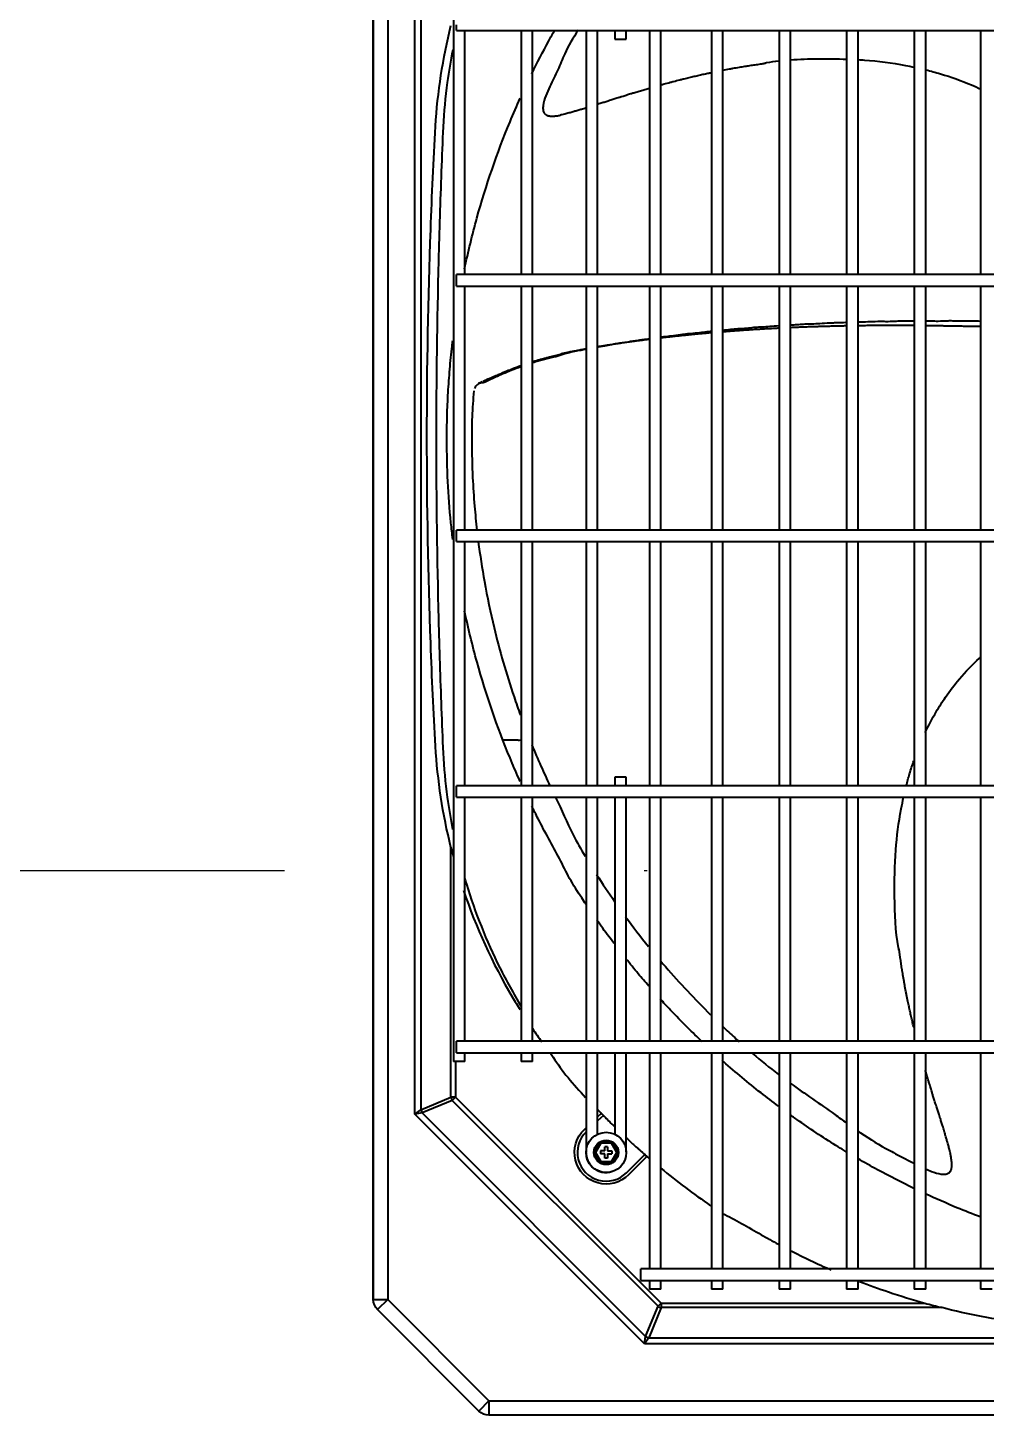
# Model space of a CAD drawing. Extents: x 58467 to 79089, y -33726 to -17391.
# Drawn here: x 78360.41 to 78393.73, y -19757.97 to -19709.77 of the extents above; entities that cross this region are included whole.
import ezdxf
from ezdxf.enums import TextEntityAlignment as Align

# ---------------------------------------------------------------- set-up
doc = ezdxf.new("R2010")
doc.units = 0
doc.header["$LTSCALE"] = 100
doc.linetypes.add('DASHDOT2', pattern=[0.5, 0.25, -0.125, 0, -0.125])
doc.layers.add('+ENTE-ST-DOSEME USTU KONDDRENAJ', color=110, linetype='DOSEMEUSTUKONDENSDRENAJ_LINE', lineweight=40)
doc.layers.add('BA_axis', color=5, linetype='DASHDOT2')
doc.styles.add('text1', font='arial.ttf', dxfattribs={"height": 20})
doc.linetypes.add('DOSEMEUSTUKONDENSDRENAJ_LINE', pattern='A,300,-40,["CD",Standard,S=15,R=0,X=-35,Y=-7.5],0', length=340)

# ---------------------------------------------------------------- blocks, each defined once
blk = doc.blocks.new('*U176')
blk.add_line((0, 0), (0, -696))
at = {"linetype": 'Continuous', "style": 'text1'}
blk.add_attdef('1', text='', height=40, dxfattribs=at).set_placement((0, 38), align=Align.MIDDLE)
blk = doc.blocks.new('AXIS')
at = {"layer": 'BA_axis', "xscale": -1, "rotation": 270}
blk.add_blockref('*U176', (4176.09, -32187.267), dxfattribs=at)
blk = doc.blocks.new('4. KAT SOL')
at = {"color": 3}
for p, q in [((54063.011, -32455.031, -3.539), (54063.011, -32386.979, -3.539)), ((54063.011, -32387.026, -3.539), (54063.011, -32455.031, -3.539)), ((54063.011, -32387.026, -3.539), (54063.011, -32455.031, -3.539)), ((54063.511, -32386.979, -3.539), (54063.511, -32455.031, -3.539)), ((54064.451, -32448.596, -3.539), (54064.451, -32399.54, -3.539)), ((54064.663, -32399.628, -3.539), (54064.663, -32448.443, -3.539)), ((54065.797, -32401.371, -3.539), (54065.797, -32446.764, -3.539)), ((54065.897, -32410.95, -3.539), (54065.897, -32410.75, -3.539)), ((54065.897, -32410.95, -3.539), (54184.259, -32410.95, -3.539)), ((54066.197, -32419.429, -3.539), (54066.197, -32410.95, -3.539)), ((54068.146, -32410.95, -3.539), (54068.146, -32419.429, -3.539)), ((54068.546, -32419.429, -3.539), (54068.546, -32410.95, -3.539)), ((54070.406, -32410.95, -3.539), (54070.406, -32419.429, -3.539)), ((54070.805, -32419.429, -3.539), (54070.805, -32410.95, -3.539)), ((54071.405, -32410.95, -3.539), (54071.405, -32411.25, -3.539)), ((54071.805, -32411.25, -3.539), (54071.805, -32410.95, -3.539)), ((54072.605, -32410.951, -3.539), (54072.605, -32419.429, -3.539)), ((54073.005, -32419.429, -3.539), (54073.005, -32410.951, -3.539)), ((54074.762, -32410.951, -3.539), (54074.762, -32419.429, -3.539)), ((54075.162, -32419.429, -3.539), (54075.162, -32410.951, -3.539)), ((54077.111, -32410.951, -3.539), (54077.111, -32419.429, -3.539)), ((54077.511, -32419.429, -3.539), (54077.511, -32410.951, -3.539)), ((54079.461, -32410.951, -3.539), (54079.461, -32419.429, -3.539)), ((54079.861, -32419.429, -3.539), (54079.861, -32410.951, -3.539)), ((54081.811, -32410.951, -3.539), (54081.811, -32419.429, -3.539)), ((54082.21, -32419.429, -3.539), (54082.21, -32410.951, -3.539)), ((54084.117, -32410.951, -3.539), (54084.117, -32419.429, -3.539)), ((54071.405, -32411.25, -3.539), (54071.805, -32411.25, -3.539)), ((54184.259, -32419.429, -3.539), (54065.897, -32419.429, -3.539)), ((54065.897, -32419.629, -3.539), (54065.897, -32419.429, -3.539)), ((54065.897, -32419.829, -3.539), (54065.897, -32419.629, -3.539)), ((54065.897, -32419.829, -3.539), (54184.259, -32419.829, -3.539)), ((54066.197, -32428.307, -3.539), (54066.197, -32419.829, -3.539)), ((54068.146, -32419.829, -3.539), (54068.146, -32428.307, -3.539)), ((54068.546, -32428.307, -3.539), (54068.546, -32419.829, -3.539)), ((54070.406, -32419.829, -3.539), (54070.406, -32428.307, -3.539)), ((54070.805, -32428.307, -3.539), (54070.805, -32419.829, -3.539)), ((54072.605, -32419.829, -3.539), (54072.605, -32428.307, -3.539)), ((54073.005, -32428.307, -3.539), (54073.005, -32419.829, -3.539)), ((54074.762, -32419.829, -3.539), (54074.762, -32428.307, -3.539)), ((54075.162, -32428.307, -3.539), (54075.162, -32419.829, -3.539)), ((54077.111, -32419.829, -3.539), (54077.111, -32428.307, -3.539)), ((54077.511, -32428.307, -3.539), (54077.511, -32419.829, -3.539)), ((54079.461, -32419.829, -3.539), (54079.461, -32428.307, -3.539)), ((54079.861, -32428.307, -3.539), (54079.861, -32419.829, -3.539)), ((54081.811, -32419.829, -3.539), (54081.811, -32428.307, -3.539)), ((54082.21, -32428.307, -3.539), (54082.21, -32419.829, -3.539)), ((54084.117, -32419.829, -3.539), (54084.117, -32428.307, -3.539)), ((54184.259, -32428.307, -3.539), (54065.897, -32428.307, -3.539)), ((54065.897, -32428.507, -3.539), (54065.897, -32428.307, -3.539)), ((54065.897, -32428.707, -3.539), (54065.897, -32428.507, -3.539)), ((54065.897, -32428.707, -3.539), (54184.259, -32428.707, -3.539)), ((54066.197, -32437.186, -3.539), (54066.197, -32428.707, -3.539)), ((54068.146, -32428.707, -3.539), (54068.146, -32437.186, -3.539)), ((54068.546, -32437.186, -3.539), (54068.546, -32428.707, -3.539)), ((54070.406, -32428.707, -3.539), (54070.406, -32437.186, -3.539)), ((54070.805, -32437.186, -3.539), (54070.805, -32428.707, -3.539)), ((54072.605, -32428.707, -3.539), (54072.605, -32437.185, -3.539)), ((54073.005, -32437.185, -3.539), (54073.005, -32428.707, -3.539)), ((54074.762, -32428.707, -3.539), (54074.762, -32437.185, -3.539)), ((54075.162, -32437.185, -3.539), (54075.162, -32428.707, -3.539)), ((54077.111, -32428.707, -3.539), (54077.111, -32437.185, -3.539)), ((54077.511, -32437.185, -3.539), (54077.511, -32428.707, -3.539)), ((54079.461, -32428.707, -3.539), (54079.461, -32437.185, -3.539)), ((54079.861, -32437.185, -3.539), (54079.861, -32428.707, -3.539)), ((54081.811, -32428.707, -3.539), (54081.811, -32437.185, -3.539)), ((54082.21, -32437.185, -3.539), (54082.21, -32428.707, -3.539)), ((54084.117, -32428.707, -3.539), (54084.117, -32437.185, -3.539)), ((54068.04, -32435.6, -3.539), (54067.541, -32435.6, -3.539)), ((54071.405, -32436.886, -3.539), (54071.405, -32437.186, -3.539)), ((54071.805, -32437.186, -3.539), (54071.805, -32436.886, -3.539)), ((54184.259, -32437.186, -3.539), (54065.897, -32437.186, -3.539)), ((54065.897, -32437.386, -3.539), (54065.897, -32437.186, -3.539)), ((54065.897, -32437.586, -3.539), (54065.897, -32437.386, -3.539)), ((54065.897, -32437.586, -3.539), (54184.259, -32437.586, -3.539)), ((54066.197, -32446.064, -3.539), (54066.197, -32437.586, -3.539)), ((54068.146, -32437.586, -3.539), (54068.146, -32446.064, -3.539)), ((54068.546, -32446.064, -3.539), (54068.546, -32437.586, -3.539)), ((54070.406, -32437.586, -3.539), (54070.406, -32446.064, -3.539)), ((54070.805, -32446.064, -3.539), (54070.805, -32437.586, -3.539)), ((54071.405, -32437.586, -3.539), (54071.405, -32446.064, -3.539)), ((54071.805, -32446.064, -3.539), (54071.805, -32437.586, -3.539)), ((54072.605, -32437.585, -3.539), (54072.605, -32446.064, -3.539)), ((54073.005, -32446.064, -3.539), (54073.005, -32437.585, -3.539)), ((54074.762, -32437.585, -3.539), (54074.762, -32446.064, -3.539)), ((54075.162, -32446.064, -3.539), (54075.162, -32437.585, -3.539)), ((54077.111, -32437.585, -3.539), (54077.111, -32446.064, -3.539)), ((54077.511, -32446.064, -3.539), (54077.511, -32437.585, -3.539)), ((54079.461, -32437.585, -3.539), (54079.461, -32446.064, -3.539)), ((54079.861, -32446.064, -3.539), (54079.861, -32437.585, -3.539)), ((54081.811, -32437.585, -3.539), (54081.811, -32446.064, -3.539)), ((54082.21, -32446.064, -3.539), (54082.21, -32437.585, -3.539)), ((54084.117, -32437.585, -3.539), (54084.117, -32446.064, -3.539)), ((54065.711, -32448.009, -3.539), (54065.711, -32439.33, -3.539)), ((54075.162, -32445.576, -3.539), (54075.184, -32445.561, -3.539)), ((54184.259, -32446.064, -3.539), (54065.897, -32446.064, -3.539)), ((54065.897, -32446.264, -3.539), (54065.897, -32446.064, -3.539)), ((54065.897, -32446.464, -3.539), (54065.897, -32446.264, -3.539)), ((54065.897, -32446.464, -3.539), (54184.259, -32446.464, -3.539)), ((54066.197, -32446.764, -3.539), (54066.197, -32446.464, -3.539)), ((54068.146, -32446.464, -3.539), (54068.146, -32446.764, -3.539)), ((54068.546, -32446.764, -3.539), (54068.546, -32446.464, -3.539)), ((54070.406, -32446.464, -3.539), (54070.406, -32447.599, -3.539)), ((54070.805, -32447.599, -3.539), (54070.805, -32446.464, -3.539)), ((54071.405, -32446.464, -3.539), (54071.405, -32448.835, -3.539)), ((54071.805, -32448.835, -3.539), (54071.805, -32446.464, -3.539)), ((54072.605, -32446.464, -3.539), (54072.605, -32453.969, -3.539)), ((54073.005, -32453.969, -3.539), (54073.005, -32446.464, -3.539)), ((54074.762, -32446.464, -3.539), (54074.762, -32453.969, -3.539)), ((54075.162, -32453.969, -3.539), (54075.162, -32446.464, -3.539)), ((54077.111, -32446.464, -3.539), (54077.111, -32453.969, -3.539)), ((54077.511, -32453.969, -3.539), (54077.511, -32446.464, -3.539)), ((54079.461, -32446.464, -3.539), (54079.461, -32453.969, -3.539)), ((54079.861, -32453.969, -3.539), (54079.861, -32446.464, -3.539)), ((54081.811, -32446.464, -3.539), (54081.811, -32453.969, -3.539)), ((54082.21, -32453.969, -3.539), (54082.21, -32446.464, -3.539)), ((54084.117, -32446.464, -3.539), (54084.117, -32453.969, -3.539)), ((54066.197, -32446.764, -3.539), (54065.797, -32446.764, -3.539)), ((54065.866, -32446.764, -3.539), (54065.866, -32448.009, -3.539)), ((54068.546, -32446.764, -3.539), (54068.146, -32446.764, -3.539)), ((54070.406, -32447.599, -3.539), (54070.406, -32447.881, -3.539)), ((54070.805, -32447.881, -3.539), (54070.805, -32447.599, -3.539)), ((54064.663, -32448.443, -3.539), (54065.711, -32448.009, -3.539)), ((54065.866, -32448.009, -3.539), (54065.711, -32448.009, -3.539)), ((54065.866, -32448.009, -3.539), (54065.756, -32448.119, -3.539)), ((54065.866, -32448.009, -3.539), (54073.018, -32455.158, -3.539)), ((54070.406, -32447.881, -3.539), (54070.406, -32448.247, -3.539)), ((54070.406, -32447.881, -3.539), (54070.406, -32447.881, -3.539)), ((54070.805, -32448.247, -3.539), (54070.805, -32447.881, -3.539)), ((54064.451, -32448.596, -3.539), (54064.663, -32448.443, -3.539)), ((54064.709, -32448.553, -3.539), (54064.451, -32448.596, -3.539)), ((54065.756, -32448.119, -3.539), (54064.709, -32448.553, -3.539)), ((54064.709, -32448.553, -3.539), (54072.475, -32456.315, -3.539)), ((54072.908, -32455.268, -3.539), (54065.756, -32448.119, -3.539)), ((54070.406, -32448.247, -3.539), (54070.406, -32448.247, -3.539)), ((54070.406, -32448.247, -3.539), (54070.406, -32448.53, -3.539)), ((54070.406, -32448.53, -3.539), (54070.406, -32449.906, -3.539)), ((54070.805, -32448.53, -3.539), (54070.805, -32448.247, -3.539)), ((54070.805, -32449.29, -3.539), (54070.805, -32448.53, -3.539)), ((54070.805, -32448.692, -3.539), (54070.936, -32448.568, -3.539)), ((54071.405, -32448.53, -3.539), (54071.405, -32449.29, -3.539)), ((54071.805, -32449.906, -3.539), (54071.805, -32448.53, -3.539)), ((54072.432, -32456.573, -3.539), (54064.451, -32448.596, -3.539)), ((54070.349, -32449.124, -3.539), (54070.406, -32449.07, -3.539)), ((54071.006, -32448.639, -3.539), (54070.805, -32448.829, -3.539)), ((54070.68, -32449.923, -3.539), (54070.893, -32449.555, -3.539)), ((54070.893, -32449.555, -3.539), (54071.318, -32449.555, -3.539)), ((54070.922, -32449.605, -3.539), (54070.893, -32449.555, -3.539)), ((54071.318, -32449.555, -3.539), (54071.289, -32449.605, -3.539)), ((54071.318, -32449.555, -3.539), (54071.53, -32449.923, -3.539)), ((54070.893, -32450.291, -3.539), (54070.68, -32449.923, -3.539)), ((54070.738, -32449.923, -3.539), (54070.68, -32449.923, -3.539)), ((54070.922, -32449.605, -3.539), (54070.738, -32449.923, -3.539)), ((54070.738, -32449.923, -3.539), (54070.922, -32450.241, -3.539)), ((54070.905, -32449.873, -3.539), (54070.905, -32449.973, -3.539)), ((54071.055, -32449.873, -3.539), (54070.905, -32449.873, -3.539)), ((54071.055, -32449.973, -3.539), (54070.905, -32449.973, -3.539)), ((54071.289, -32449.605, -3.539), (54070.922, -32449.605, -3.539)), ((54071.155, -32449.723, -3.539), (54071.055, -32449.723, -3.539)), ((54071.055, -32449.873, -3.539), (54071.055, -32449.723, -3.539)), ((54071.055, -32450.122, -3.539), (54071.055, -32449.973, -3.539)), ((54071.155, -32449.723, -3.539), (54071.155, -32449.873, -3.539)), ((54071.155, -32449.873, -3.539), (54071.305, -32449.873, -3.539)), ((54071.155, -32449.973, -3.539), (54071.155, -32450.122, -3.539)), ((54071.155, -32449.973, -3.539), (54071.305, -32449.973, -3.539)), ((54071.472, -32449.923, -3.539), (54071.289, -32449.605, -3.539)), ((54071.289, -32450.241, -3.539), (54071.472, -32449.923, -3.539)), ((54071.305, -32449.873, -3.539), (54071.305, -32449.973, -3.539)), ((54071.53, -32449.923, -3.539), (54071.318, -32450.291, -3.539)), ((54071.53, -32449.923, -3.539), (54071.472, -32449.923, -3.539)), ((54071.812, -32450.63, -3.539), (54072.445, -32449.997, -3.539)), ((54070.922, -32450.241, -3.539), (54070.893, -32450.291, -3.539)), ((54071.318, -32450.291, -3.539), (54070.893, -32450.291, -3.539)), ((54070.922, -32450.241, -3.539), (54071.289, -32450.241, -3.539)), ((54071.155, -32450.122, -3.539), (54071.055, -32450.122, -3.539)), ((54071.318, -32450.291, -3.539), (54071.289, -32450.241, -3.539)), ((54072.521, -32450.063, -3.539), (54071.883, -32450.7, -3.539)), ((54177.76, -32453.969, -3.539), (54072.305, -32453.969, -3.539)), ((54072.305, -32454.169, -3.539), (54072.305, -32453.969, -3.539)), ((54072.305, -32454.369, -3.539), (54072.305, -32454.169, -3.539)), ((54072.305, -32454.369, -3.539), (54177.76, -32454.369, -3.539)), ((54072.605, -32454.369, -3.539), (54072.605, -32454.669, -3.539)), ((54073.005, -32454.669, -3.539), (54073.005, -32454.369, -3.539)), ((54074.762, -32454.369, -3.539), (54074.762, -32454.669, -3.539)), ((54075.162, -32454.669, -3.539), (54075.162, -32454.369, -3.539)), ((54077.111, -32454.369, -3.539), (54077.111, -32454.669, -3.539)), ((54077.511, -32454.669, -3.539), (54077.511, -32454.369, -3.539)), ((54079.461, -32454.369, -3.539), (54079.461, -32454.669, -3.539)), ((54079.861, -32454.669, -3.539), (54079.861, -32454.369, -3.539)), ((54081.811, -32454.369, -3.539), (54081.811, -32454.669, -3.539)), ((54082.21, -32454.669, -3.539), (54082.21, -32454.369, -3.539)), ((54084.117, -32454.369, -3.539), (54084.117, -32454.669, -3.539)), ((54073.005, -32454.669, -3.539), (54072.605, -32454.669, -3.539)), ((54075.162, -32454.669, -3.539), (54074.762, -32454.669, -3.539)), ((54077.511, -32454.669, -3.539), (54077.111, -32454.669, -3.539)), ((54079.861, -32454.669, -3.539), (54079.461, -32454.669, -3.539)), ((54082.21, -32454.669, -3.539), (54081.811, -32454.669, -3.539)), ((54084.517, -32454.669, -3.539), (54084.117, -32454.669, -3.539)), ((54063.011, -32455.031, -3.539), (54063.511, -32455.031, -3.539)), ((54063.511, -32455.031, -3.539), (54063.157, -32455.384, -3.539)), ((54063.511, -32455.031, -3.539), (54067.032, -32458.552, -3.539)), ((54072.475, -32456.315, -3.539), (54072.908, -32455.268, -3.539)), ((54073.018, -32455.313, -3.539), (54072.585, -32456.361, -3.539)), ((54073.018, -32455.158, -3.539), (54072.908, -32455.268, -3.539)), ((54073.018, -32455.158, -3.539), (54082.181, -32455.158, -3.539)), ((54073.018, -32455.158, -3.539), (54073.018, -32455.313, -3.539)), ((54082.766, -32455.313, -3.539), (54073.018, -32455.313, -3.539)), ((54066.679, -32458.906, -3.539), (54063.157, -32455.384, -3.539)), ((54072.432, -32456.573, -3.539), (54072.475, -32456.315, -3.539)), ((54072.585, -32456.361, -3.539), (54072.432, -32456.573, -3.539)), ((54177.59, -32456.573, -3.539), (54072.432, -32456.573, -3.539)), ((54072.585, -32456.361, -3.539), (54177.438, -32456.361, -3.539)), ((54067.032, -32458.552, -3.539), (54066.679, -32458.906, -3.539)), ((54067.032, -32458.552, -3.539), (54183.081, -32458.552, -3.539)), ((54067.032, -32458.552, -3.539), (54067.032, -32459.052, -3.539)), ((54183.081, -32459.052, -3.539), (54067.032, -32459.052, -3.539))]:
    blk.add_line(p, q, dxfattribs=at)
for radius in [0.7, 0.425, 0.425]:
    blk.add_circle((54071.105, -32449.923, -3.539), radius, dxfattribs=at)
for centre, radius, start, end in [((54068.04, -32435.1, -3.539), 0.5, 270, 282.3062), ((54071.105, -32449.923, -3.539), 1, 133.4494, 315)]:
    blk.add_arc(centre, radius, start, end, dxfattribs=at)
at = {"color": 3, "extrusion": (0, 0, -1)}
for centre, radius, start, end in [((-54071.105, -32449.923, 3.539), 1.1, 225, 46.5506), ((-54063.511, -32455.031, 3.539), 0.5, 315, 0), ((-54067.032, -32458.552, 3.539), 0.5, 270, 315)]:
    blk.add_arc(centre, radius, start, end, dxfattribs=at)
at = {"color": 3}
for centre, major_axis in [((54065.866, -32448.009, -3.539), (-0.084, 0.203)), ((54064.819, -32448.443, -3.539), (-0.084, 0.203)), ((54073.018, -32455.158, -3.539), (-0.203, 0.084)), ((54072.585, -32456.205, -3.539), (-0.203, 0.084))]:
    blk.add_ellipse(centre, major_axis=major_axis, ratio=0.678598, start_param=1.296782, end_param=1.844811, dxfattribs=at)
for points, knots in [([(54064.875, -32425.051, -3.539), (54064.876, -32422.654, -3.539), (54064.919, -32420.258, -3.539), (54065.028, -32417.265, -3.539), (54065.053, -32416.667, -3.539), (54065.109, -32415.472, -3.539), (54065.135, -32414.874, -3.539), (54065.246, -32413.088, -3.539), (54065.425, -32411.919, -3.539), (54065.711, -32410.773, -3.539)], [0, 0, 0, 0, 0.5, 0.5, 0.625, 0.625, 0.75, 0.75, 1, 1, 1, 1]), ([(54068.518, -32412.452, -3.539), (54068.706, -32412.069, -3.539), (54068.969, -32411.562, -3.539), (54069.247, -32411.063, -3.539), (54069.318, -32410.937, -3.539)], [0, 0, 0, 0, 0.747188, 1, 1, 1, 1]), ([(54070.126, -32410.945, -3.539), (54069.954, -32411.212, -3.539), (54069.688, -32411.665, -3.539), (54069.433, -32412.321, -3.539), (54069.191, -32412.803, -3.539), (54069.001, -32413.216, -3.539), (54068.912, -32413.487, -3.539), (54068.903, -32413.689, -3.539), (54068.927, -32413.781, -3.539), (54068.963, -32413.838, -3.539), (54069.008, -32413.882, -3.539), (54069.048, -32413.9, -3.539), (54069.079, -32413.908, -3.539)], [0, 0, 0, 0, 0.285729, 0.472156, 0.665521, 0.767672, 0.867545, 0.908718, 0.944194, 0.959349, 0.972834, 1, 1, 1, 1]), ([(54065.771, -32411.626, -3.539), (54065.697, -32412.001, -3.539), (54065.634, -32412.378, -3.539), (54065.514, -32413.266, -3.539), (54065.466, -32413.779, -3.539), (54065.411, -32414.811, -3.539), (54065.394, -32415.329, -3.539), (54065.334, -32416.882, -3.539), (54065.302, -32417.918, -3.539), (54065.222, -32421.026, -3.539), (54065.195, -32423.099, -3.539), (54065.194, -32425.171, -3.539)], [0, 0, 0, 0, 0.085061, 0.085061, 0.199428, 0.199428, 0.313796, 0.313796, 0.54253, 0.54253, 1, 1, 1, 1]), ([(54077.506, -32411.967, -3.539), (54077.824, -32411.945, -3.539), (54078.478, -32411.932, -3.539), (54079.13, -32411.934, -3.539), (54079.461, -32411.945, -3.539)], [0, 0, 0, 0, 0.49152, 1, 1, 1, 1]), ([(54073.004, -32412.839, -3.539), (54073.006, -32412.839, -3.539), (54073.043, -32412.828, -3.539), (54073.153, -32412.798, -3.539), (54073.297, -32412.759, -3.539), (54073.48, -32412.711, -3.539), (54073.627, -32412.673, -3.539), (54073.796, -32412.631, -3.539), (54073.947, -32412.594, -3.539), (54074.12, -32412.552, -3.539), (54074.293, -32412.512, -3.539), (54074.466, -32412.473, -3.539), (54074.621, -32412.439, -3.539), (54074.718, -32412.418, -3.539), (54074.757, -32412.41, -3.539)], [0, 0, 0, 0, 0.002684, 0.066908, 0.195355, 0.259579, 0.388026, 0.45225, 0.548585, 0.64492, 0.741256, 0.837591, 0.933927, 1, 1, 1, 1]), ([(54075.158, -32412.329, -3.539), (54075.159, -32412.329, -3.539), (54075.236, -32412.314, -3.539), (54075.353, -32412.292, -3.539), (54075.547, -32412.257, -3.539), (54075.723, -32412.226, -3.539), (54075.92, -32412.194, -3.539), (54076.1, -32412.166, -3.539), (54076.282, -32412.14, -3.539), (54076.464, -32412.114, -3.539), (54076.585, -32412.099, -3.539), (54076.646, -32412.091, -3.539)], [0, 0, 0, 0, 0.000398, 0.160308, 0.240263, 0.400174, 0.520106, 0.640039, 0.759972, 0.879905, 1, 1, 1, 1]), ([(54076.594, -32412.085, -3.539), (54076.623, -32412.079, -3.539), (54076.793, -32412.046, -3.539), (54076.964, -32412.021, -3.539), (54077.106, -32412.004, -3.539)], [0, 0, 0, 0, 0.174109, 1, 1, 1, 1]), ([(54079.861, -32411.963, -3.539), (54079.934, -32411.967, -3.539), (54080.484, -32412.004, -3.539), (54081.137, -32412.089, -3.539), (54081.711, -32412.203, -3.539), (54081.813, -32412.225, -3.539)], [0, 0, 0, 0, 0.111828, 0.842309, 1, 1, 1, 1]), ([(54082.214, -32412.317, -3.539), (54082.384, -32412.359, -3.539), (54082.923, -32412.506, -3.539), (54083.56, -32412.732, -3.539), (54084.018, -32412.936, -3.539), (54084.123, -32412.985, -3.539)], [0, 0, 0, 0, 0.261577, 0.828831, 1, 1, 1, 1]), ([(54066.183, -32419.231, -3.539), (54066.308, -32418.638, -3.539), (54066.73, -32416.903, -3.539), (54067.41, -32414.928, -3.539), (54067.996, -32413.572, -3.539), (54068.119, -32413.3, -3.539)], [0, 0, 0, 0, 0.290837, 0.856482, 1, 1, 1, 1]), ([(54070.804, -32413.507, -3.539), (54070.833, -32413.497, -3.539), (54070.908, -32413.474, -3.539), (54071.03, -32413.435, -3.539), (54071.156, -32413.395, -3.539), (54071.279, -32413.356, -3.539), (54071.407, -32413.315, -3.539), (54071.537, -32413.275, -3.539), (54071.67, -32413.233, -3.539), (54071.804, -32413.192, -3.539), (54071.94, -32413.15, -3.539), (54072.078, -32413.108, -3.539), (54072.216, -32413.066, -3.539), (54072.373, -32413.02, -3.539), (54072.502, -32412.982, -3.539), (54072.579, -32412.959, -3.539), (54072.604, -32412.952, -3.539)], [0, 0, 0, 0, 0.053389, 0.135929, 0.218468, 0.273495, 0.356035, 0.438575, 0.493601, 0.576141, 0.658681, 0.713708, 0.796247, 0.878787, 0.961327, 1, 1, 1, 1]), ([(54069.066, -32413.904, -3.539), (54069.081, -32413.909, -3.539), (54069.106, -32413.915, -3.539), (54069.137, -32413.92, -3.539), (54069.182, -32413.924, -3.539), (54069.218, -32413.925, -3.539), (54069.262, -32413.925, -3.539), (54069.314, -32413.922, -3.539), (54069.359, -32413.918, -3.539), (54069.419, -32413.91, -3.539), (54069.471, -32413.902, -3.539), (54069.534, -32413.891, -3.539), (54069.504, -32413.879, -3.539), (54069.58, -32413.862, -3.539), (54069.659, -32413.844, -3.539), (54069.74, -32413.824, -3.539), (54069.813, -32413.805, -3.539), (54069.887, -32413.785, -3.539), (54069.975, -32413.76, -3.539), (54070.066, -32413.734, -3.539), (54070.172, -32413.703, -3.539), (54070.267, -32413.674, -3.539), (54070.35, -32413.649, -3.539), (54070.392, -32413.636, -3.539), (54070.405, -32413.632, -3.539)], [0, 0, 0, 0, 0.062879, 0.105521, 0.148163, 0.190805, 0.233447, 0.276089, 0.318731, 0.361373, 0.404015, 0.446657, 0.489299, 0.531941, 0.595904, 0.638546, 0.681188, 0.72383, 0.766472, 0.830435, 0.873077, 0.93704, 0.979682, 1, 1, 1, 1]), ([(54079.46, -32421.097, -3.539), (54079.448, -32421.098, -3.539), (54079.341, -32421.106, -3.539), (54079.174, -32421.11, -3.539), (54078.953, -32421.112, -3.539), (54078.714, -32421.121, -3.539), (54078.461, -32421.142, -3.539), (54078.247, -32421.152, -3.539), (54078.074, -32421.155, -3.539), (54077.917, -32421.158, -3.539), (54077.732, -32421.178, -3.539), (54077.585, -32421.186, -3.539), (54077.512, -32421.189, -3.539)], [0, 0, 0, 0, 0.018343, 0.157453, 0.238031, 0.324289, 0.506652, 0.672833, 0.73751, 0.790122, 0.895489, 1, 1, 1, 1]), ([(54081.806, -32421.051, -3.539), (54081.783, -32421.051, -3.539), (54081.657, -32421.054, -3.539), (54081.521, -32421.052, -3.539), (54081.359, -32421.05, -3.539), (54081.276, -32421.051, -3.539), (54081.123, -32421.06, -3.539), (54080.945, -32421.068, -3.539), (54080.728, -32421.064, -3.539), (54080.475, -32421.062, -3.539), (54080.188, -32421.077, -3.539), (54079.987, -32421.085, -3.539), (54079.873, -32421.086, -3.539), (54079.862, -32421.086, -3.539)], [0, 0, 0, 0, 0.038603, 0.211293, 0.242009, 0.269654, 0.324997, 0.458672, 0.537504, 0.623223, 0.806489, 0.981461, 1, 1, 1, 1]), ([(54084.117, -32421.054, -3.539), (54084.028, -32421.05, -3.539), (54083.743, -32421.039, -3.539), (54083.44, -32421.05, -3.539), (54083.193, -32421.044, -3.539), (54083.068, -32421.041, -3.539), (54082.885, -32421.043, -3.539), (54082.689, -32421.061, -3.539), (54082.422, -32421.048, -3.539), (54082.275, -32421.044, -3.539), (54082.209, -32421.044, -3.539)], [0, 0, 0, 0, 0.131646, 0.410876, 0.520141, 0.562705, 0.601468, 0.78581, 0.899724, 1, 1, 1, 1]), ([(54074.763, -32421.455, -3.539), (54074.747, -32421.456, -3.539), (54074.667, -32421.463, -3.539), (54074.557, -32421.473, -3.539), (54074.4, -32421.487, -3.539), (54074.258, -32421.5, -3.539), (54074.099, -32421.516, -3.539), (54073.956, -32421.53, -3.539), (54073.814, -32421.544, -3.539), (54073.658, -32421.56, -3.539), (54073.52, -32421.575, -3.539), (54073.367, -32421.592, -3.539), (54073.23, -32421.607, -3.539), (54073.1, -32421.622, -3.539), (54073.03, -32421.63, -3.539), (54073.005, -32421.633, -3.539)], [0, 0, 0, 0, 0.028017, 0.134196, 0.187285, 0.293464, 0.373098, 0.452732, 0.532366, 0.612, 0.718179, 0.771268, 0.877447, 0.957081, 1, 1, 1, 1]), ([(54074.764, -32421.406, -3.539), (54074.748, -32421.407, -3.539), (54074.695, -32421.411, -3.539), (54074.553, -32421.424, -3.539), (54074.335, -32421.46, -3.539), (54074.08, -32421.479, -3.539), (54073.853, -32421.502, -3.539), (54073.623, -32421.532, -3.539), (54073.395, -32421.566, -3.539), (54073.178, -32421.587, -3.539), (54073.037, -32421.603, -3.539), (54073.006, -32421.607, -3.539)], [0, 0, 0, 0, 0.026625, 0.086224, 0.216151, 0.379674, 0.473035, 0.573734, 0.780901, 0.950937, 1, 1, 1, 1]), ([(54077.111, -32421.209, -3.539), (54077.11, -32421.209, -3.539), (54076.994, -32421.218, -3.539), (54076.796, -32421.239, -3.539), (54076.583, -32421.254, -3.539), (54076.409, -32421.261, -3.539), (54076.246, -32421.269, -3.539), (54076.035, -32421.297, -3.539), (54075.803, -32421.311, -3.539), (54075.585, -32421.325, -3.539), (54075.375, -32421.345, -3.539), (54075.241, -32421.362, -3.539), (54075.159, -32421.371, -3.539)], [0, 0, 0, 0, 0.001003, 0.175577, 0.336729, 0.400183, 0.452324, 0.558124, 0.692378, 0.769859, 0.852982, 1, 1, 1, 1]), ([(54077.101, -32421.295, -3.539), (54077.078, -32421.296, -3.539), (54076.989, -32421.301, -3.539), (54076.868, -32421.307, -3.539), (54076.707, -32421.316, -3.539), (54076.562, -32421.325, -3.539), (54076.4, -32421.334, -3.539), (54076.239, -32421.344, -3.539), (54076.094, -32421.354, -3.539), (54075.932, -32421.364, -3.539), (54075.785, -32421.375, -3.539), (54075.621, -32421.386, -3.539), (54075.474, -32421.397, -3.539), (54075.329, -32421.408, -3.539), (54075.227, -32421.416, -3.539), (54075.174, -32421.421, -3.539), (54075.167, -32421.421, -3.539)], [0, 0, 0, 0, 0.035053, 0.135553, 0.185802, 0.286301, 0.361675, 0.43705, 0.537549, 0.587798, 0.688297, 0.763672, 0.839046, 0.91442, 0.989795, 1, 1, 1, 1]), ([(54079.458, -32421.214, -3.539), (54079.413, -32421.215, -3.539), (54079.334, -32421.217, -3.539), (54079.188, -32421.22, -3.539), (54079.052, -32421.223, -3.539), (54078.883, -32421.227, -3.539), (54078.731, -32421.231, -3.539), (54078.566, -32421.236, -3.539), (54078.418, -32421.24, -3.539), (54078.271, -32421.245, -3.539), (54078.107, -32421.251, -3.539), (54077.96, -32421.257, -3.539), (54077.796, -32421.263, -3.539), (54077.658, -32421.269, -3.539), (54077.552, -32421.274, -3.539), (54077.512, -32421.275, -3.539)], [0, 0, 0, 0, 0.070528, 0.121604, 0.223755, 0.274831, 0.376982, 0.453596, 0.530209, 0.606823, 0.683436, 0.785588, 0.836663, 0.938815, 1, 1, 1, 1]), ([(54081.813, -32421.203, -3.539), (54081.806, -32421.203, -3.539), (54081.767, -32421.203, -3.539), (54081.68, -32421.202, -3.539), (54081.55, -32421.201, -3.539), (54081.404, -32421.201, -3.539), (54081.258, -32421.2, -3.539), (54081.111, -32421.2, -3.539), (54080.963, -32421.2, -3.539), (54080.83, -32421.2, -3.539), (54080.679, -32421.201, -3.539), (54080.543, -32421.201, -3.539), (54080.375, -32421.202, -3.539), (54080.243, -32421.203, -3.539), (54080.078, -32421.205, -3.539), (54079.963, -32421.206, -3.539), (54079.88, -32421.207, -3.539), (54079.863, -32421.208, -3.539)], [0, 0, 0, 0, 0.010487, 0.061193, 0.137252, 0.213312, 0.289371, 0.365431, 0.44149, 0.517549, 0.568256, 0.669668, 0.720374, 0.821787, 0.872493, 0.973906, 1, 1, 1, 1]), ([(54084.118, -32421.24, -3.539), (54084.093, -32421.239, -3.539), (54084.022, -32421.238, -3.539), (54083.917, -32421.236, -3.539), (54083.791, -32421.233, -3.539), (54083.665, -32421.231, -3.539), (54083.541, -32421.228, -3.539), (54083.415, -32421.226, -3.539), (54083.291, -32421.224, -3.539), (54083.166, -32421.221, -3.539), (54083.041, -32421.219, -3.539), (54082.915, -32421.217, -3.539), (54082.789, -32421.215, -3.539), (54082.645, -32421.213, -3.539), (54082.516, -32421.211, -3.539), (54082.368, -32421.209, -3.539), (54082.277, -32421.208, -3.539), (54082.218, -32421.207, -3.539), (54082.21, -32421.207, -3.539)], [0, 0, 0, 0, 0.040051, 0.114821, 0.164667, 0.239437, 0.314206, 0.364053, 0.438822, 0.513592, 0.563438, 0.638207, 0.712977, 0.762823, 0.862516, 0.912362, 0.987132, 1, 1, 1, 1]), ([(54065.565, -32425.171, -3.539), (54065.568, -32424.896, -3.539), (54065.572, -32424.348, -3.539), (54065.609, -32423.53, -3.539), (54065.666, -32422.717, -3.539), (54065.726, -32422.113, -3.539), (54065.765, -32421.78, -3.539), (54065.773, -32421.714, -3.539)], [0, 0, 0, 0, 0.238005, 0.47449, 0.709453, 0.942891, 1, 1, 1, 1]), ([(54070.399, -32422.014, -3.539), (54070.396, -32422.015, -3.539), (54070.338, -32422.025, -3.539), (54070.253, -32422.041, -3.539), (54070.116, -32422.067, -3.539), (54070.007, -32422.088, -3.539), (54069.872, -32422.116, -3.539), (54069.764, -32422.138, -3.539), (54069.644, -32422.163, -3.539), (54069.538, -32422.186, -3.539), (54069.509, -32422.213, -3.539), (54069.39, -32422.24, -3.539), (54069.285, -32422.266, -3.539), (54069.18, -32422.291, -3.539), (54069.076, -32422.318, -3.539), (54068.973, -32422.345, -3.539), (54068.871, -32422.372, -3.539), (54068.771, -32422.4, -3.539), (54068.672, -32422.429, -3.539), (54068.599, -32422.45, -3.539), (54068.56, -32422.462, -3.539), (54068.546, -32422.466, -3.539)], [0, 0, 0, 0, 0.003473, 0.084564, 0.125109, 0.2062, 0.246746, 0.327836, 0.368382, 0.4292, 0.490018, 0.550836, 0.611654, 0.6522, 0.713018, 0.773836, 0.814381, 0.875199, 0.936017, 0.976563, 1, 1, 1, 1]), ([(54070.401, -32422.024, -3.539), (54070.357, -32422.033, -3.539), (54070.163, -32422.074, -3.539), (54069.968, -32422.111, -3.539), (54069.618, -32422.188, -3.539), (54069.504, -32422.251, -3.539), (54069.268, -32422.302, -3.539), (54069.087, -32422.342, -3.539), (54068.905, -32422.389, -3.539), (54068.758, -32422.432, -3.539), (54068.663, -32422.46, -3.539), (54068.601, -32422.479, -3.539), (54068.567, -32422.49, -3.539), (54068.549, -32422.496, -3.539)], [0, 0, 0, 0, 0.069935, 0.324368, 0.375737, 0.555953, 0.632284, 0.714834, 0.803633, 0.897292, 0.950384, 0.973119, 1, 1, 1, 1]), ([(54072.606, -32421.669, -3.539), (54072.593, -32421.671, -3.539), (54072.523, -32421.68, -3.539), (54072.389, -32421.694, -3.539), (54072.139, -32421.726, -3.539), (54071.875, -32421.773, -3.539), (54071.652, -32421.808, -3.539), (54071.467, -32421.834, -3.539), (54071.299, -32421.86, -3.539), (54071.097, -32421.907, -3.539), (54070.921, -32421.936, -3.539), (54070.817, -32421.951, -3.539), (54070.806, -32421.953, -3.539)], [0, 0, 0, 0, 0.0204, 0.107202, 0.200873, 0.403072, 0.589254, 0.661717, 0.721758, 0.842147, 0.982778, 1, 1, 1, 1]), ([(54072.607, -32421.681, -3.539), (54072.567, -32421.686, -3.539), (54072.482, -32421.697, -3.539), (54072.35, -32421.714, -3.539), (54072.214, -32421.732, -3.539), (54072.079, -32421.75, -3.539), (54071.931, -32421.77, -3.539), (54071.799, -32421.789, -3.539), (54071.654, -32421.81, -3.539), (54071.538, -32421.827, -3.539), (54071.393, -32421.849, -3.539), (54071.263, -32421.869, -3.539), (54071.12, -32421.891, -3.539), (54070.991, -32421.912, -3.539), (54070.886, -32421.929, -3.539), (54070.824, -32421.94, -3.539), (54070.806, -32421.943, -3.539)], [0, 0, 0, 0, 0.063846, 0.137211, 0.210576, 0.283941, 0.357305, 0.455125, 0.504035, 0.601855, 0.650765, 0.748585, 0.821949, 0.895314, 0.968679, 1, 1, 1, 1]), ([(54068.147, -32422.632, -3.539), (54068.115, -32422.644, -3.539), (54067.877, -32422.731, -3.539), (54067.554, -32422.862, -3.539), (54067.197, -32423.018, -3.539), (54067.018, -32423.107, -3.539), (54066.905, -32423.161, -3.539), (54066.818, -32423.193, -3.539), (54066.726, -32423.201, -3.539), (54066.68, -32423.21, -3.539), (54066.662, -32423.212, -3.539)], [0, 0, 0, 0, 0.054722, 0.413265, 0.565134, 0.700229, 0.769577, 0.820811, 0.901304, 1, 1, 1, 1]), ([(54068.146, -32422.598, -3.539), (54068.139, -32422.601, -3.539), (54068.097, -32422.616, -3.539), (54068.032, -32422.639, -3.539), (54067.953, -32422.668, -3.539), (54067.875, -32422.698, -3.539), (54067.799, -32422.728, -3.539), (54067.712, -32422.762, -3.539), (54067.638, -32422.792, -3.539), (54067.566, -32422.822, -3.539), (54067.505, -32422.847, -3.539), (54067.444, -32422.873, -3.539), (54067.377, -32422.901, -3.539), (54067.31, -32422.93, -3.539), (54067.245, -32422.958, -3.539), (54067.193, -32422.98, -3.539), (54067.138, -32423.004, -3.539), (54067.092, -32423.024, -3.539), (54067.038, -32423.048, -3.539), (54066.997, -32423.066, -3.539), (54066.95, -32423.086, -3.539), (54066.909, -32423.104, -3.539), (54066.874, -32423.12, -3.539), (54066.836, -32423.136, -3.539), (54066.821, -32423.143, -3.539), (54066.816, -32423.145, -3.539)], [0, 0, 0, 0, 0.013184, 0.076179, 0.118176, 0.160173, 0.223168, 0.265165, 0.32816, 0.370157, 0.412154, 0.454151, 0.496147, 0.559143, 0.60114, 0.643136, 0.685133, 0.72713, 0.769127, 0.811124, 0.853121, 0.895118, 0.937114, 0.979111, 1, 1, 1, 1]), ([(54066.507, -32423.468, -3.539), (54066.477, -32423.771, -3.539), (54066.434, -32424.364, -3.539), (54066.429, -32425.365, -3.539), (54066.453, -32426.398, -3.539), (54066.52, -32427.421, -3.539), (54066.58, -32428.03, -3.539), (54066.611, -32428.307, -3.539)], [0, 0, 0, 0, 0.182857, 0.35926, 0.617017, 0.825344, 1, 1, 1, 1]), ([(54066.796, -32423.154, -3.539), (54066.764, -32423.171, -3.539), (54066.7, -32423.207, -3.539), (54066.626, -32423.248, -3.539), (54066.576, -32423.303, -3.539), (54066.543, -32423.354, -3.539), (54066.529, -32423.382, -3.539)], [0, 0, 0, 0, 0.181976, 0.413188, 0.708779, 1, 1, 1, 1]), ([(54065.711, -32439.33, -3.539), (54065.423, -32438.176, -3.539), (54065.245, -32437.005, -3.539), (54065.135, -32435.22, -3.539), (54065.108, -32434.623, -3.539), (54065.053, -32433.43, -3.539), (54065.028, -32432.833, -3.539), (54064.919, -32429.846, -3.539), (54064.876, -32427.448, -3.539), (54064.875, -32425.051, -3.539)], [0, 0, 0, 0, 0.25, 0.25, 0.375, 0.375, 0.5, 0.5, 1, 1, 1, 1]), ([(54065.194, -32425.171, -3.539), (54065.195, -32427.245, -3.539), (54065.222, -32429.317, -3.539), (54065.302, -32432.425, -3.539), (54065.334, -32433.461, -3.539), (54065.394, -32435.014, -3.539), (54065.411, -32435.532, -3.539), (54065.466, -32436.565, -3.539), (54065.514, -32437.078, -3.539), (54065.634, -32437.961, -3.539), (54065.695, -32438.333, -3.539), (54065.768, -32438.703, -3.539)], [0, 0, 0, 0, 0.45798, 0.45798, 0.686971, 0.686971, 0.801466, 0.801466, 0.915961, 0.915961, 1, 1, 1, 1]), ([(54065.773, -32428.629, -3.539), (54065.75, -32428.436, -3.539), (54065.676, -32427.767, -3.539), (54065.586, -32426.615, -3.539), (54065.572, -32425.654, -3.539), (54065.565, -32425.171, -3.539)], [0, 0, 0, 0, 0.16864, 0.581968, 1, 1, 1, 1]), ([(54066.66, -32428.708, -3.539), (54066.719, -32429.17, -3.539), (54066.871, -32430.164, -3.539), (54067.246, -32431.959, -3.539), (54067.69, -32433.508, -3.539), (54068.046, -32434.522, -3.539), (54068.122, -32434.733, -3.539)], [0, 0, 0, 0, 0.230715, 0.496584, 0.895571, 1, 1, 1, 1]), ([(54068.119, -32437.043, -3.539), (54068.101, -32437.004, -3.539), (54067.979, -32436.731, -3.539), (54067.398, -32435.379, -3.539), (54066.732, -32433.446, -3.539), (54066.31, -32431.714, -3.539), (54066.184, -32431.118, -3.539)], [0, 0, 0, 0, 0.02049, 0.143703, 0.707183, 1, 1, 1, 1]), ([(54082.195, -32435.339, -3.539), (54082.31, -32435.094, -3.539), (54082.531, -32434.673, -3.539), (54082.927, -32434.049, -3.539), (54083.413, -32433.411, -3.539), (54083.842, -32432.967, -3.539), (54084.104, -32432.732, -3.539), (54084.115, -32432.722, -3.539)], [0, 0, 0, 0, 0.250799, 0.438254, 0.680606, 0.985878, 1, 1, 1, 1]), ([(54068.519, -32435.761, -3.539), (54068.621, -32436.009, -3.539), (54068.824, -32436.485, -3.539), (54069.042, -32436.961, -3.539), (54069.151, -32437.189, -3.539)], [0, 0, 0, 0, 0.520207, 1, 1, 1, 1]), ([(54081.536, -32437.183, -3.539), (54081.571, -32437.046, -3.539), (54081.652, -32436.757, -3.539), (54081.744, -32436.47, -3.539), (54081.796, -32436.32, -3.539)], [0, 0, 0, 0, 0.471851, 1, 1, 1, 1]), ([(54071.805, -32436.886, -3.539), (54071.805, -32436.886, -3.539), (54071.803, -32436.886, -3.539), (54071.794, -32436.886, -3.539), (54071.785, -32436.886, -3.539), (54071.761, -32436.886, -3.539), (54071.746, -32436.886, -3.539), (54071.711, -32436.886, -3.539), (54071.69, -32436.886, -3.539), (54071.648, -32436.886, -3.539), (54071.625, -32436.886, -3.539), (54071.58, -32436.886, -3.539), (54071.558, -32436.886, -3.539), (54071.516, -32436.886, -3.539), (54071.496, -32436.886, -3.539), (54071.461, -32436.886, -3.539), (54071.446, -32436.886, -3.539), (54071.423, -32436.886, -3.539), (54071.414, -32436.886, -3.539), (54071.406, -32436.886, -3.539), (54071.405, -32436.886, -3.539), (54071.405, -32436.886, -3.539)], [0, 0, 0, 0, 0.072796, 0.072796, 0.180355, 0.180355, 0.287914, 0.287914, 0.395473, 0.395473, 0.503031, 0.503031, 0.61059, 0.61059, 0.718149, 0.718149, 0.825708, 0.825708, 0.933267, 0.933267, 1, 1, 1, 1]), ([(54070.401, -32441.302, -3.539), (54070.352, -32441.229, -3.539), (54070.154, -32440.933, -3.539), (54069.818, -32440.408, -3.539), (54069.496, -32439.722, -3.539), (54069.105, -32439.03, -3.539), (54068.781, -32438.419, -3.539), (54068.59, -32438.037, -3.539), (54068.518, -32437.89, -3.539)], [0, 0, 0, 0, 0.066649, 0.271122, 0.474015, 0.675325, 0.87505, 1, 1, 1, 1]), ([(54069.346, -32437.59, -3.539), (54069.561, -32438.024, -3.539), (54069.831, -32438.707, -3.539), (54070.226, -32439.384, -3.539), (54070.375, -32439.632, -3.539)], [0, 0, 0, 0, 0.633004, 1, 1, 1, 1]), ([(54081.278, -32442.903, -3.539), (54081.273, -32442.873, -3.539), (54081.154, -32442.26, -3.539), (54081.118, -32441.09, -3.539), (54081.137, -32439.477, -3.539), (54081.287, -32438.326, -3.539), (54081.411, -32437.718, -3.539), (54081.44, -32437.583, -3.539)], [0, 0, 0, 0, 0.017033, 0.353101, 0.655124, 0.923021, 1, 1, 1, 1]), ([(54066.177, -32440.376, -3.539), (54066.199, -32440.452, -3.539), (54066.222, -32440.527, -3.539), (54066.549, -32441.593, -3.539), (54066.943, -32442.577, -3.539), (54067.636, -32443.963, -3.539), (54067.882, -32444.409, -3.539), (54068.146, -32444.844, -3.539)], [0, 0, 0, 0, 0.048488, 0.048488, 0.686498, 0.686498, 1, 1, 1, 1]), ([(54066.147, -32440.823, -3.539), (54066.582, -32442.116, -3.539), (54067.147, -32443.348, -3.539), (54067.929, -32444.669, -3.539), (54068.019, -32444.816, -3.539), (54068.11, -32444.961, -3.539)], [0, 0, 0, 0, 0.888615, 0.888615, 1, 1, 1, 1]), ([(54071.379, -32442.666, -3.539), (54071.317, -32442.584, -3.539), (54071.115, -32442.316, -3.539), (54070.917, -32442.044, -3.539), (54070.783, -32441.854, -3.539)], [0, 0, 0, 0, 0.307262, 1, 1, 1, 1]), ([(54072.583, -32444.142, -3.539), (54072.461, -32444.002, -3.539), (54072.194, -32443.69, -3.539), (54071.933, -32443.372, -3.539), (54071.792, -32443.196, -3.539)], [0, 0, 0, 0, 0.451779, 1, 1, 1, 1]), ([(54072.993, -32443.272, -3.539), (54073.049, -32443.338, -3.539), (54073.597, -32443.977, -3.539), (54074.182, -32444.597, -3.539), (54074.733, -32445.139, -3.539)], [0, 0, 0, 0, 0.103466, 1, 1, 1, 1]), ([(54081.792, -32445.567, -3.539), (54081.79, -32445.561, -3.539), (54081.775, -32445.498, -3.539), (54081.746, -32445.377, -3.539), (54081.706, -32445.204, -3.539), (54081.667, -32445.031, -3.539), (54081.629, -32444.858, -3.539), (54081.588, -32444.666, -3.539), (54081.553, -32444.492, -3.539), (54081.515, -32444.299, -3.539), (54081.486, -32444.144, -3.539), (54081.45, -32443.949, -3.539), (54081.42, -32443.773, -3.539), (54081.388, -32443.576, -3.539), (54081.36, -32443.397, -3.539), (54081.333, -32443.215, -3.539), (54081.308, -32443.032, -3.539), (54081.293, -32442.911, -3.539), (54081.285, -32442.851, -3.539)], [0, 0, 0, 0, 0.006903, 0.071665, 0.136426, 0.201188, 0.265949, 0.330711, 0.417059, 0.460233, 0.546582, 0.589756, 0.676105, 0.740866, 0.805628, 0.870389, 0.935151, 1, 1, 1, 1]), ([(54073.931, -32445.586, -3.539), (54073.732, -32445.384, -3.539), (54073.41, -32445.056, -3.539), (54073.097, -32444.718, -3.539), (54072.979, -32444.588, -3.539)], [0, 0, 0, 0, 0.616544, 1, 1, 1, 1]), ([(54075.175, -32445.566, -3.539), (54075.221, -32445.609, -3.539), (54075.404, -32445.781, -3.539), (54075.59, -32445.952, -3.539), (54075.731, -32446.078, -3.539)], [0, 0, 0, 0, 0.252005, 1, 1, 1, 1]), ([(54069.168, -32446.478, -3.539), (54069.202, -32446.523, -3.539), (54069.237, -32446.567, -3.539), (54069.561, -32447.097, -3.539), (54069.964, -32447.563, -3.539), (54070.39, -32448.011, -3.539)], [0, 0, 0, 0, 0.083758, 0.083758, 1, 1, 1, 1]), ([(54077.091, -32448.318, -3.539), (54076.887, -32448.166, -3.539), (54076.238, -32447.669, -3.539), (54075.591, -32447.132, -3.539), (54075.156, -32446.741, -3.539), (54075.139, -32446.726, -3.539)], [0, 0, 0, 0, 0.302202, 0.97371, 1, 1, 1, 1]), ([(54083.098, -32450.521, -3.539), (54083.103, -32450.507, -3.539), (54083.108, -32450.481, -3.539), (54083.114, -32450.451, -3.539), (54083.118, -32450.405, -3.539), (54083.119, -32450.369, -3.539), (54083.119, -32450.325, -3.539), (54083.116, -32450.274, -3.539), (54083.112, -32450.228, -3.539), (54083.104, -32450.168, -3.539), (54083.096, -32450.116, -3.539), (54083.085, -32450.053, -3.539), (54083.073, -32449.993, -3.539), (54083.056, -32449.916, -3.539), (54083.038, -32449.838, -3.539), (54083.018, -32449.757, -3.539), (54082.999, -32449.684, -3.539), (54082.979, -32449.61, -3.539), (54082.954, -32449.522, -3.539), (54082.928, -32449.431, -3.539), (54082.897, -32449.325, -3.539), (54082.868, -32449.229, -3.539), (54082.838, -32449.132, -3.539), (54082.808, -32449.033, -3.539), (54082.772, -32448.918, -3.539), (54082.735, -32448.8, -3.539), (54082.701, -32448.696, -3.539), (54082.668, -32448.589, -3.539), (54082.629, -32448.467, -3.539), (54082.589, -32448.341, -3.539), (54082.55, -32448.217, -3.539), (54082.509, -32448.089, -3.539), (54082.468, -32447.959, -3.539), (54082.427, -32447.827, -3.539), (54082.385, -32447.693, -3.539), (54082.343, -32447.556, -3.539), (54082.302, -32447.419, -3.539), (54082.26, -32447.28, -3.539), (54082.225, -32447.162, -3.539), (54082.205, -32447.096, -3.539), (54082.201, -32447.082, -3.539)], [0, 0, 0, 0, 0.033229, 0.055763, 0.078298, 0.100832, 0.123366, 0.145901, 0.168435, 0.19097, 0.213504, 0.236039, 0.258573, 0.281107, 0.314909, 0.337443, 0.359978, 0.382512, 0.405047, 0.438848, 0.461383, 0.495184, 0.517719, 0.540253, 0.574055, 0.607857, 0.630391, 0.652925, 0.686727, 0.720529, 0.743063, 0.776865, 0.810667, 0.833201, 0.867003, 0.900804, 0.923339, 0.95714, 0.990942, 1, 1, 1, 1]), ([(54077.504, -32447.518, -3.539), (54078.01, -32447.884, -3.539), (54078.671, -32448.327, -3.539), (54079.322, -32448.803, -3.539), (54079.457, -32448.901, -3.539)], [0, 0, 0, 0, 0.792341, 1, 1, 1, 1]), ([(54071.105, -32448.74, -3.539), (54071.159, -32448.795, -3.539), (54071.258, -32448.893, -3.539), (54071.357, -32448.991, -3.539), (54071.401, -32449.034, -3.539)], [0, 0, 0, 0, 0.553412, 1, 1, 1, 1]), ([(54071.105, -32448.74, -3.539), (54071.159, -32448.795, -3.539), (54071.258, -32448.893, -3.539), (54071.357, -32448.991, -3.539), (54071.401, -32449.034, -3.539)], [0, 0, 0, 0, 0.55329, 1, 1, 1, 1]), ([(54079.443, -32449.898, -3.539), (54079.351, -32449.843, -3.539), (54078.799, -32449.506, -3.539), (54078.148, -32449.078, -3.539), (54077.6, -32448.689, -3.539), (54077.493, -32448.612, -3.539)], [0, 0, 0, 0, 0.137607, 0.830509, 1, 1, 1, 1]), ([(54071.804, -32449.418, -3.539), (54071.9, -32449.508, -3.539), (54072.117, -32449.708, -3.539), (54072.337, -32449.903, -3.539), (54072.46, -32450.01, -3.539)], [0, 0, 0, 0, 0.44696, 1, 1, 1, 1]), ([(54071.804, -32449.419, -3.539), (54071.9, -32449.508, -3.539), (54072.112, -32449.703, -3.539), (54072.327, -32449.894, -3.539), (54072.445, -32449.997, -3.539)], [0, 0, 0, 0, 0.457218, 1, 1, 1, 1]), ([(54079.859, -32449.185, -3.539), (54079.889, -32449.205, -3.539), (54080.243, -32449.446, -3.539), (54080.791, -32449.773, -3.539), (54081.422, -32450.105, -3.539), (54081.708, -32450.25, -3.539), (54081.808, -32450.3, -3.539)], [0, 0, 0, 0, 0.048306, 0.574929, 0.852045, 1, 1, 1, 1]), ([(54070.406, -32449.923, -3.539), (54070.406, -32449.984, -3.539), (54070.42, -32450.097, -3.539), (54070.496, -32450.291, -3.539), (54070.639, -32450.463, -3.539), (54070.826, -32450.573, -3.539), (54071.01, -32450.624, -3.539), (54071.17, -32450.625, -3.539), (54071.27, -32450.596, -3.539), (54071.307, -32450.58, -3.539)], [0, 0, 0, 0, 0.137261, 0.262101, 0.473405, 0.635419, 0.754104, 0.906211, 1, 1, 1, 1]), ([(54081.796, -32451.171, -3.539), (54081.372, -32450.966, -3.539), (54080.716, -32450.63, -3.539), (54080.074, -32450.269, -3.539), (54079.845, -32450.136, -3.539)], [0, 0, 0, 0, 0.640117, 1, 1, 1, 1]), ([(54082.208, -32450.493, -3.539), (54082.277, -32450.524, -3.539), (54082.451, -32450.6, -3.539), (54082.68, -32450.675, -3.539), (54082.883, -32450.684, -3.539), (54082.974, -32450.66, -3.539), (54083.032, -32450.624, -3.539), (54083.076, -32450.579, -3.539), (54083.094, -32450.539, -3.539), (54083.102, -32450.509, -3.539)], [0, 0, 0, 0, 0.219395, 0.55496, 0.6933, 0.812497, 0.863417, 0.908725, 1, 1, 1, 1]), ([(54084.107, -32452.165, -3.539), (54083.835, -32452.062, -3.539), (54083.192, -32451.807, -3.539), (54082.56, -32451.529, -3.539), (54082.196, -32451.361, -3.539)], [0, 0, 0, 0, 0.42049, 1, 1, 1, 1]), ([(54075.144, -32452.047, -3.539), (54075.584, -32452.243, -3.539), (54076.034, -32452.519, -3.539), (54076.69, -32452.894, -3.539), (54076.89, -32453.005, -3.539), (54077.092, -32453.113, -3.539)], [0, 0, 0, 0, 0.696314, 0.696314, 1, 1, 1, 1]), ([(54094.316, -32456.149, -3.539), (54093.341, -32456.143, -3.539), (54092.366, -32456.133, -3.539), (54090.416, -32456.108, -3.539), (54089.441, -32456.095, -3.539), (54087.979, -32456.063, -3.539), (54087.491, -32456.043, -3.539), (54086.523, -32455.97, -3.539), (54086.043, -32455.919, -3.539), (54084.616, -32455.727, -3.539), (54083.683, -32455.546, -3.539), (54082.766, -32455.313, -3.539)], [0, 0, 0, 0, 0.25, 0.25, 0.5, 0.5, 0.625, 0.625, 0.75, 0.75, 1, 1, 1, 1])]:
    blk.add_open_spline(points, degree=3, knots=knots, dxfattribs=at)
for points in [[(54065.711, -32439.33, -3.539), (54065.738, -32439.438, -3.539), (54065.766, -32439.548, -3.539), (54065.796, -32439.658, -3.539)], [(54070.772, -32440.269, -3.539), (54070.975, -32440.586, -3.539), (54071.186, -32440.901, -3.539), (54071.405, -32441.213, -3.539)], [(54071.78, -32441.737, -3.539), (54072.034, -32442.084, -3.539), (54072.299, -32442.427, -3.539), (54072.574, -32442.767, -3.539)], [(54068.542, -32445.618, -3.539), (54068.648, -32445.773, -3.539), (54068.757, -32445.926, -3.539), (54068.867, -32446.077, -3.539)], [(54074.445, -32446.08, -3.539), (54074.273, -32445.916, -3.539), (54074.102, -32445.751, -3.539), (54073.931, -32445.586, -3.539)], [(54076.194, -32446.485, -3.539), (54076.486, -32446.735, -3.539), (54076.785, -32446.978, -3.539), (54077.092, -32447.213, -3.539)], [(54070.802, -32448.433, -3.539), (54070.824, -32448.455, -3.539), (54070.846, -32448.476, -3.539), (54070.869, -32448.498, -3.539)], [(54070.869, -32448.498, -3.539), (54070.891, -32448.521, -3.539), (54070.914, -32448.545, -3.539), (54070.936, -32448.568, -3.539)], [(54070.936, -32448.568, -3.539), (54070.959, -32448.592, -3.539), (54070.983, -32448.616, -3.539), (54071.006, -32448.639, -3.539)], [(54070.992, -32448.625, -3.539), (54071.008, -32448.641, -3.539), (54071.024, -32448.658, -3.539), (54071.04, -32448.674, -3.539)], [(54071.006, -32448.639, -3.539), (54071.039, -32448.673, -3.539), (54071.072, -32448.707, -3.539), (54071.105, -32448.74, -3.539)], [(54072.445, -32449.997, -3.539), (54072.47, -32450.019, -3.539), (54072.495, -32450.041, -3.539), (54072.521, -32450.063, -3.539)], [(54072.52, -32450.063, -3.539), (54072.548, -32450.087, -3.539), (54072.576, -32450.111, -3.539), (54072.604, -32450.135, -3.539)], [(54073.003, -32450.47, -3.539), (54073.562, -32450.929, -3.539), (54074.14, -32451.364, -3.539), (54074.736, -32451.773, -3.539)], [(54077.496, -32453.325, -3.539), (54077.964, -32453.565, -3.539), (54078.439, -32453.79, -3.539), (54078.921, -32454, -3.539)], [(54079.911, -32454.406, -3.539), (54080.242, -32454.533, -3.539), (54080.575, -32454.653, -3.539), (54080.912, -32454.767, -3.539)], [(54080.912, -32454.767, -3.539), (54081.331, -32454.909, -3.539), (54081.755, -32455.039, -3.539), (54082.181, -32455.158, -3.539)], [(54082.181, -32455.158, -3.539), (54082.377, -32455.213, -3.539), (54082.574, -32455.265, -3.539), (54082.766, -32455.313, -3.539)]]:
    blk.add_open_spline(points, degree=3, dxfattribs=at)

msp = doc.modelspace()

# ---------------------------------------------------------------- block references
at = {"layer": '+ENTE-ST-DOSEME USTU KONDDRENAJ', "color": 3, "linetype": 'Continuous'}
msp.add_blockref('4. KAT SOL', (24309.411, 12701.082), dxfattribs=at)
at = {"layer": 'BA_axis'}
msp.add_blockref('AXIS', (74644.149, 12448.205), dxfattribs=at)

doc.saveas('drawing.dxf')
